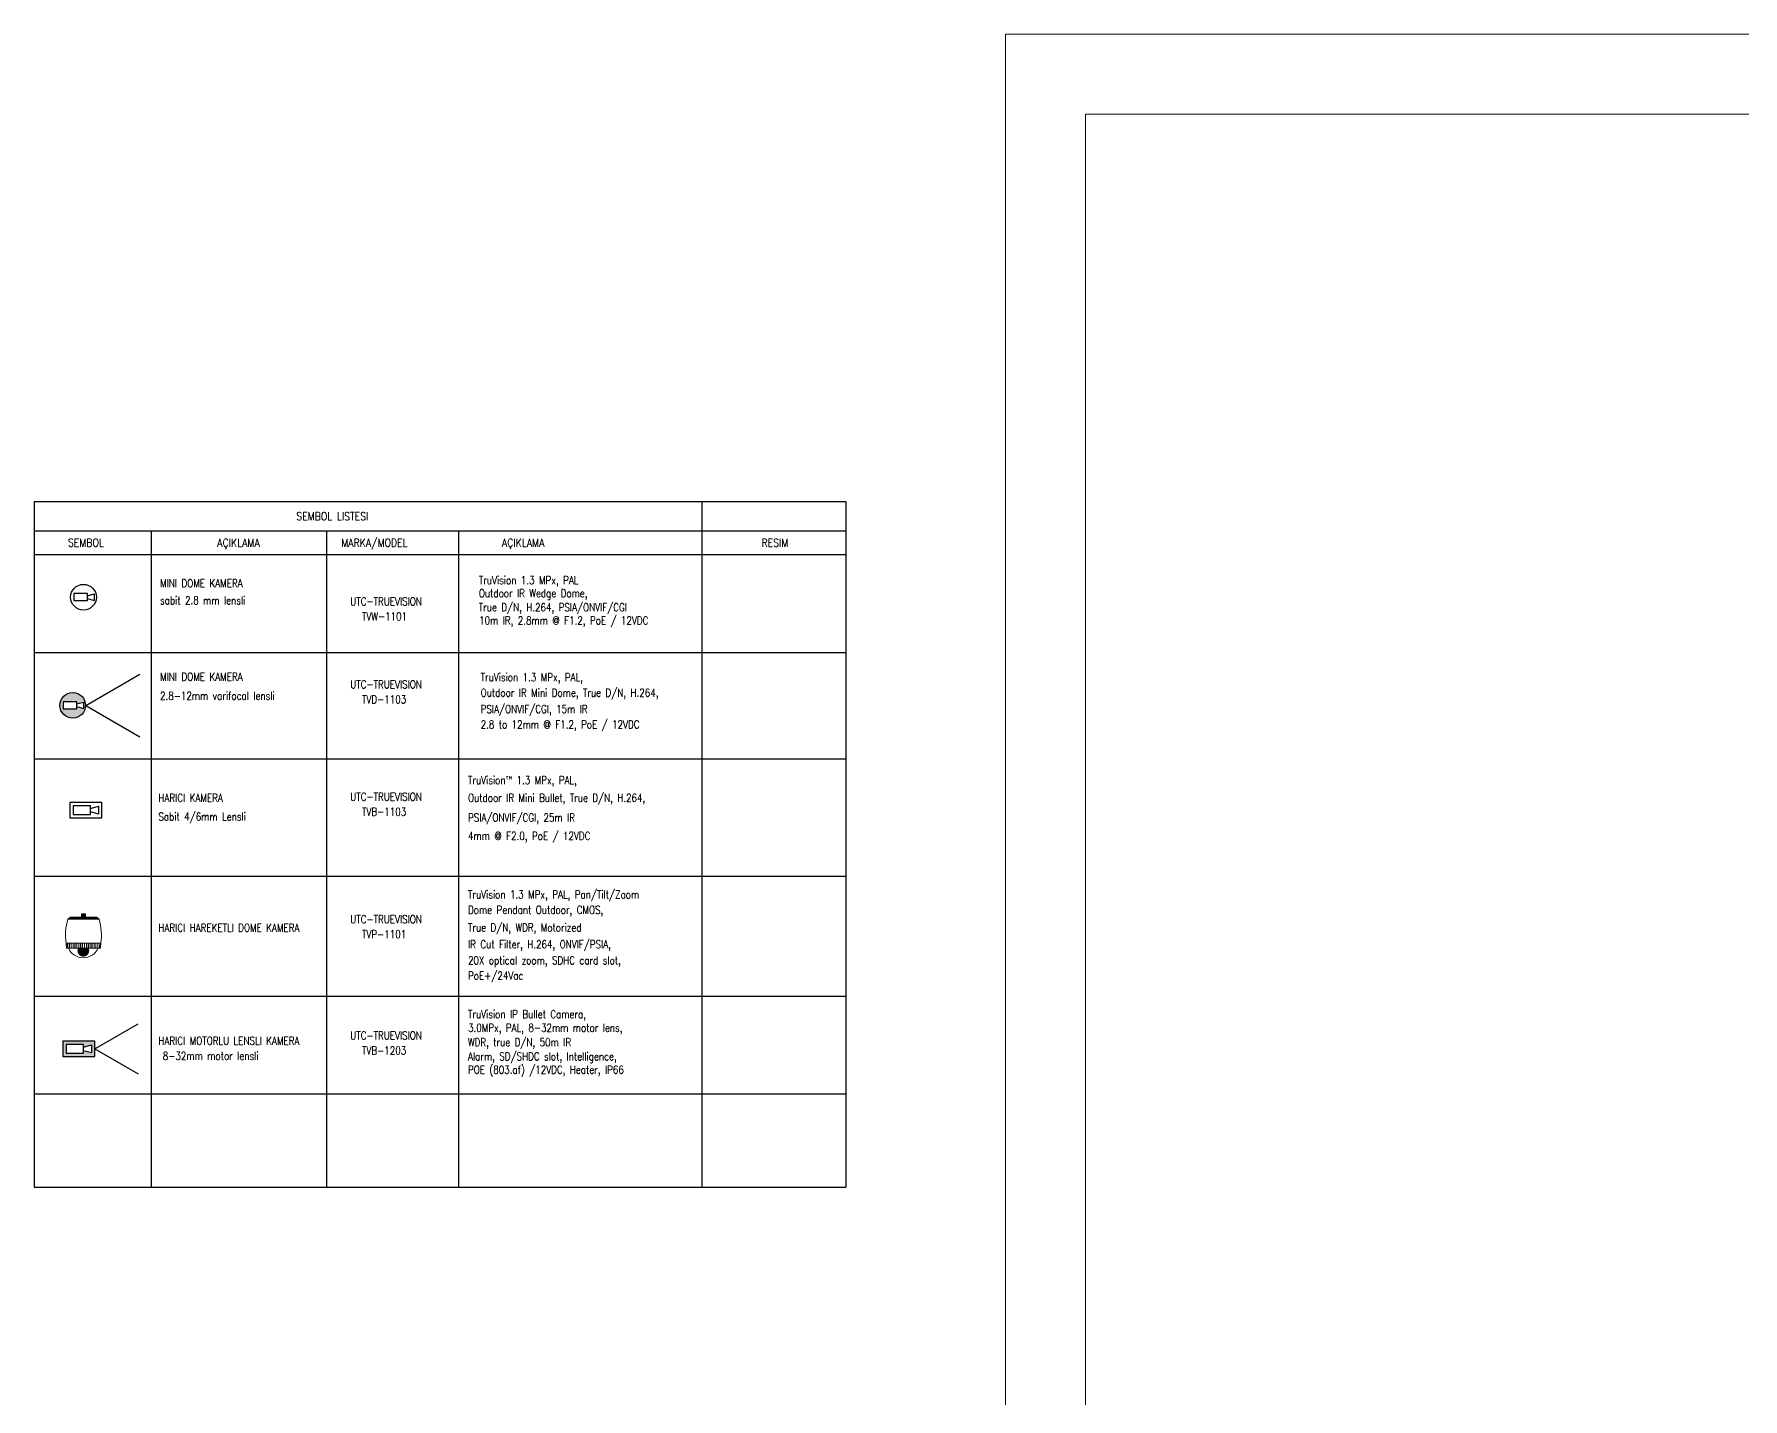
# Model space of a CAD drawing. Header units: metres. Extents: x -13933 to 152404, y -7861 to 21912.
# Drawn here: x -13724 to -6892, y 7146 to 12601 of the extents above; entities that cross this region are included whole.
import ezdxf
from ezdxf.enums import TextEntityAlignment as Align

# ---------------------------------------------------------------- set-up
doc = ezdxf.new("R2010")
doc.units = ezdxf.units.M
doc.header["$LTSCALE"] = 100
doc.header["$MEASUREMENT"] = 0
for name, color, linetype, lineweight in [('40A', 9, 'Continuous', 9), ('E-DAHİLİ DOME KAMERA', 7, 'Continuous', 30), ('E-DAHİLİ KAMERA', 7, 'Continuous', 30), ('E-DAHİLİ SPEED DOME', 7, 'Continuous', 30), ('E-HARİCİ KAMERA', 7, 'Continuous', 30), ('E-YAZI', 7, 'Continuous', 30)]:
    doc.layers.add(name, color=color, linetype=linetype, lineweight=lineweight)
doc.styles.add('E-YAZI', font='txttw.shx')

# ---------------------------------------------------------------- blocks, each defined once
blk = doc.blocks.new('100_HARİCİ KAMERA')
at = {"layer": 'E-HARİCİ KAMERA', "color": 4}
for points in [[(0, -1.9), (7.95, -1.9), (7.95, 1.9), (0, 1.9)], [(5.11, -1.1), (5.11, 1.1), (0.8, 1.1), (0.8, -1.1)]]:
    blk.add_lwpolyline(points, close=True, dxfattribs=at)
blk.add_lwpolyline([(5.11, 0.44), (7.15, 1.02), (7.15, -1.02), (5.11, -0.44)], dxfattribs=at)
blk = doc.blocks.new('100_DAHİLİ DOME KAMERA')
at = {"layer": 'E-DAHİLİ DOME KAMERA', "color": 4}
for p, q in [((-1.94, 0.71), (-1.94, -0.69)), ((0.82, 0.71), (-1.94, 0.71)), ((0.82, -0.69), (0.82, 0.71)), ((0.82, 0.29), (2.13, 0.67)), ((2.13, 0.67), (2.13, -0.64)), ((-1.94, -0.69), (0.82, -0.69)), ((0.82, -0.27), (2.13, -0.64))]:
    blk.add_line(p, q, dxfattribs=at)
at = {"layer": 'E-DAHİLİ DOME KAMERA', "color": 4, "linetype": 'Continuous'}
blk.add_circle((0, 0), 2.57, dxfattribs=at)
blk = doc.blocks.new('E-DAHİLİ SPEED DOME KAMERA (HAREKETLİ)')
at = {"layer": 'E-DAHİLİ SPEED DOME', "lineweight": 15}
blk.add_hatch(color=5, dxfattribs=at).paths.add_polyline_path([(0.77, -4.93, 0.114875), (0.69, -4.58), (-0.72, -4.58, 0.114346), (-0.8, -4.93, 1)])
at = {"layer": 'E-DAHİLİ SPEED DOME', "color": 5, "lineweight": 15}
for p, q in [((-0.26, 0), (-0.26, -0.46)), ((0, 0), (-0.26, 0)), ((0, 0), (0.26, 0)), ((-2.08, -0.71), (2.08, -0.71)), ((-2, -0.64), (2, -0.64)), ((-1.86, -0.54), (-1.74, -0.54)), ((-1.77, -0.46), (1.77, -0.46)), ((-1.74, -0.54), (1.74, -0.54)), ((0, -0.08), (-0.26, -0.08)), ((0, -0.17), (-0.26, -0.17)), ((0, -0.25), (-0.26, -0.25)), ((0, -0.33), (-0.26, -0.33)), ((0, -0.42), (-0.26, -0.42)), ((0, -0.08), (0.26, -0.08)), ((0, -0.17), (0.26, -0.17)), ((0, -0.25), (0.26, -0.25)), ((0, -0.33), (0.26, -0.33)), ((0, -0.42), (0.26, -0.42)), ((0.26, 0), (0.26, -0.46)), ((1.86, -0.54), (1.74, -0.54)), ((-2.32, -3.91), (2.32, -3.92)), ((-2.12, -4.29), (-2.12, -3.91)), ((-2.12, -4.58), (-2.12, -3.91)), ((-2.09, -4.29), (-2.09, -3.91)), ((-2.09, -4.58), (-2.09, -3.91)), ((-1.84, -4.29), (-1.84, -3.91)), ((-1.84, -4.58), (-1.84, -3.91)), ((-1.81, -4.29), (-1.81, -3.91)), ((-1.81, -4.58), (-1.81, -3.91)), ((-1.56, -4.29), (-1.56, -3.91)), ((-1.56, -4.58), (-1.56, -3.91)), ((-1.53, -4.29), (-1.53, -3.91)), ((-1.53, -4.58), (-1.53, -3.91)), ((-1.28, -4.29), (-1.28, -3.91)), ((-1.28, -4.58), (-1.28, -3.91)), ((-1.25, -4.29), (-1.25, -3.91)), ((-1.25, -4.58), (-1.25, -3.91)), ((-1.01, -4.29), (-1.01, -3.91)), ((-1.01, -4.58), (-1.01, -3.91)), ((-0.98, -4.29), (-0.98, -3.91)), ((-0.98, -4.58), (-0.98, -3.91)), ((-0.72, -4.29), (-0.72, -3.91)), ((-0.72, -4.58), (-0.72, -3.91)), ((-0.69, -4.29), (-0.69, -3.91)), ((-0.69, -4.58), (-0.69, -3.91)), ((-0.44, -4.29), (-0.44, -3.91)), ((-0.44, -4.58), (-0.44, -3.91)), ((-0.41, -4.29), (-0.41, -3.91)), ((-0.41, -4.58), (-0.41, -3.91)), ((-0.16, -4.29), (-0.16, -3.91)), ((-0.16, -4.58), (-0.16, -3.91)), ((-0.13, -4.29), (-0.13, -3.91)), ((-0.13, -4.58), (-0.13, -3.91)), ((0.13, -4.29), (0.13, -3.92)), ((0.13, -4.58), (0.13, -3.91)), ((0.15, -4.29), (0.16, -3.92)), ((0.15, -4.58), (0.16, -3.91)), ((0.41, -4.29), (0.41, -3.92)), ((0.41, -4.58), (0.41, -3.91)), ((0.43, -4.29), (0.44, -3.92)), ((0.43, -4.58), (0.44, -3.91)), ((0.69, -4.58), (0.69, -3.91)), ((0.69, -4.29), (0.69, -3.92)), ((0.71, -4.58), (0.72, -3.91)), ((0.71, -4.29), (0.72, -3.92)), ((0.98, -4.58), (0.98, -3.91)), ((0.98, -4.29), (0.98, -3.92)), ((1.01, -4.58), (1.01, -3.91)), ((1.01, -4.29), (1.01, -3.92)), ((1.25, -4.58), (1.25, -3.91)), ((1.25, -4.29), (1.25, -3.92)), ((1.27, -4.58), (1.27, -3.91)), ((1.27, -4.29), (1.27, -3.92)), ((1.53, -4.58), (1.53, -3.91)), ((1.53, -4.29), (1.53, -3.92)), ((1.55, -4.58), (1.55, -3.91)), ((1.55, -4.29), (1.55, -3.92)), ((1.81, -4.58), (1.81, -3.91)), ((1.81, -4.29), (1.81, -3.92)), ((1.83, -4.58), (1.83, -3.91)), ((1.83, -4.29), (1.83, -3.92)), ((2.09, -4.58), (2.09, -3.91)), ((2.09, -4.3), (2.09, -3.92)), ((2.11, -4.58), (2.11, -3.91)), ((2.11, -4.3), (2.11, -3.92)), ((-2.25, -4.58), (2.25, -4.58))]:
    blk.add_line(p, q, dxfattribs=at)
for centre, radius, start, end in [((4.75, -2.84), 7.15, 162.6726, 188.6391), ((-1.95, -0.78), 0.148, 112.0065, 152.1591), ((-1.72, -0.98), 0.435, 92.3606, 129.6118), ((-1.08, -1.28), 1.07, 130.1476, 136.6157), ((1.72, -0.98), 0.435, 50.3313, 87.5824), ((1.08, -1.28), 1.07, 43.3274, 49.7954), ((1.95, -0.78), 0.148, 27.7839, 67.9366), ((-4.75, -2.83), 7.15, 351.304, 17.2704), ((10.56, -2.93), 12.92, 184.3349, 187.3377), ((10.6, -2.93), 12.92, 184.354, 187.3375), ((-10.61, -2.92), 12.92, 352.6245, 355.6081), ((-10.56, -2.92), 12.92, 352.6245, 355.6081), ((-0.02, -3.65), 2.2, 205.1602, 334.9025)]:
    blk.add_arc(centre, radius, start, end, dxfattribs=at)
blk = doc.blocks.new('E-VARIFOCAL DOME KAMERA')
at = {"layer": 'E-DAHİLİ KAMERA'}
h = blk.add_hatch(color=6, dxfattribs=at)
h.dxf.hatch_style = 1
h.paths.add_polyline_path([(0, 0, 1), (25.7, 0, 1)])
h.paths.add_polyline_path([(16.9, 3.6), (16.9, 1.5), (23.5, 3.3), (23.5, -3.2), (16.9, -1.3), (16.9, -3.4), (3.1, -3.4), (3.1, 3.6)], flags=16)
at = {"layer": 'E-DAHİLİ KAMERA', "color": 6}
for p, q in [((25.7, 0), (79.9, 31.3)), ((3.1, 3.6), (3.1, -3.4)), ((16.9, 3.6), (3.1, 3.6)), ((16.9, -3.4), (16.9, 3.6)), ((16.9, 1.5), (23.5, 3.3)), ((23.5, 3.3), (23.5, -3.2)), ((25.7, 0), (79.9, -31.3)), ((3.1, -3.4), (16.9, -3.4)), ((16.9, -1.3), (23.5, -3.2))]:
    blk.add_line(p, q, dxfattribs=at)
blk.add_circle((12.8, 0), 12.8, dxfattribs=at)
blk = doc.blocks.new('E-HARICI KAMERA-MOTORLU LENSLI')
at = {"layer": 'E-DAHİLİ KAMERA'}
h = blk.add_hatch(color=3, dxfattribs=at)
h.dxf.hatch_style = 1
h.paths.add_polyline_path([(0, 7.6), (0, -7.6), (31.8, -7.6), (31.8, 7.6)])
h.paths.add_polyline_path([(28.6, 4.1), (28.6, -4.1), (20.4, -1.8), (20.4, -4.4), (3.2, -4.4), (3.2, 4.4), (20.4, 4.4), (20.4, 1.8)], flags=16)
at = {"layer": 'E-DAHİLİ KAMERA', "color": 3}
for q in [(75.2, 25.1), (75.2, -25.1)]:
    blk.add_line((31.8, 0), q, dxfattribs=at)
for points in [[(0, -7.6), (31.8, -7.6), (31.8, 7.6), (0, 7.6)], [(20.4, -4.4), (20.4, 4.4), (3.2, 4.4), (3.2, -4.4)]]:
    blk.add_lwpolyline(points, close=True, dxfattribs=at)
blk.add_lwpolyline([(20.4, 1.8), (28.6, 4.1), (28.6, -4.1), (20.4, -1.8)], dxfattribs=at)

msp = doc.modelspace()

# ---------------------------------------------------------------- linework, layer by layer
at = {"layer": '40A'}
for points in [[(18159.3, -4218.6), (-9840.7, -4218.6), (-9840.7, 12601.4), (18159.3, 12601.4)], [(-9520.7, 12281.4), (15999.5, 12281.4), (15999.5, -3898.6), (-9520.7, -3898.6)]]:
    msp.add_lwpolyline(points, close=True, dxfattribs=at)
at = {"layer": 'E-YAZI', "color": 4}
for p, q in [((-13723.9, 10733.3), (-13723.9, 7992)), ((-13723.9, 10733.3), (-10478.9, 10733.3)), ((-13723.9, 10615.5), (-10478.9, 10615.5)), ((-13723.9, 10521.7), (-10478.9, 10521.7)), ((-13723.9, 7992), (-10478.9, 7992))]:
    msp.add_line(p, q, dxfattribs=at)
at = {"layer": 'E-YAZI', "color": 7, "linetype": 'Continuous'}
for p, q in [((-11053.8, 10733.3), (-11053.8, 7992)), ((-10478.9, 10733.3), (-10478.9, 7992)), ((-12555.6, 10615.5), (-12555.6, 7992)), ((-12027.1, 10615.5), (-12027.1, 7992)), ((-13723.9, 10521.7), (-10478.9, 10521.7)), ((-13723.9, 10129.5), (-10478.9, 10129.5)), ((-13723.9, 9705.3), (-10478.9, 9705.3)), ((-13723.9, 9235.8), (-10478.9, 9235.8)), ((-13723.9, 8755.4), (-10478.9, 8755.4)), ((-13723.9, 8366.1), (-10478.9, 8366.1)), ((-13723.9, 7992), (-10478.9, 7992))]:
    msp.add_line(p, q, dxfattribs=at)
at = {"layer": 'E-YAZI', "color": 7}
msp.add_line((-13255.5, 10615.5), (-13255.5, 7992), dxfattribs=at)

# ---------------------------------------------------------------- block references
at = {"layer": 'E-DAHİLİ DOME KAMERA', "xscale": 20, "yscale": 20, "zscale": 20}
msp.add_blockref('100_DAHİLİ DOME KAMERA', (-13526.7, 10350.8), dxfattribs=at)
at = {"layer": 'E-DAHİLİ KAMERA', "color": 2, "xscale": 4, "yscale": 4, "zscale": 4}
for name, p in [('E-VARIFOCAL DOME KAMERA', (-13620.8, 9918.5)), ('E-HARICI KAMERA-MOTORLU LENSLI', (-13608.9, 8545.3))]:
    msp.add_blockref(name, p, dxfattribs=at)
at = {"layer": 'E-DAHİLİ SPEED DOME', "xscale": 30, "yscale": 30, "zscale": 30}
msp.add_blockref('E-DAHİLİ SPEED DOME KAMERA (HAREKETLİ)', (-13526.9, 9085.3), dxfattribs=at)
at = {"layer": 'E-HARİCİ KAMERA', "xscale": 16.00000000000001, "yscale": 16.00000000000001, "zscale": 16.00000000000001}
msp.add_blockref('100_HARİCİ KAMERA', (-13580.7, 9499.6), dxfattribs=at)

# ---------------------------------------------------------------- texts
at = {"layer": 'E-YAZI', "color": 4, "style": 'E-YAZI', "width": 0.85}
for s, p in [('SEMBOL LISTESI', (-12531.6, 10674.4)), ('MARKA/MODEL', (-12363.3, 10568.7)), ('SEMBOL', (-13517, 10568.7)), ('AÇIKLAMA', (-12906.9, 10568.7)), ('AÇIKLAMA', (-11768.8, 10568.7)), ('RESIM', (-10762.1, 10568.7))]:
    msp.add_text(s, height=32, dxfattribs=at).set_placement(p, align=Align.MIDDLE_CENTER)
at = {"layer": 'E-YAZI', "color": 3, "style": 'E-YAZI', "width": 0.8}
for s, p in [('MINI DOME KAMERA', (-13220.6, 10390.4)), ('TruVision 1.3 MPx, PAL', (-11945.9, 10403)), ('sabit 2.8 mm lensli', (-13220.6, 10322.3)), ('UTC-TRUEVISION', (-12460, 10318.1)), ('True D/N, H.264, PSIA/ONVIF/CGI', (-11946.2, 10294.4)), ('Outdoor IR Wedge Dome,', (-11945.9, 10350.5)), ('TVW-1101', (-12412.9, 10258)), ('10m IR, 2.8mm @ F1.2, PoE / 12VDC', (-11945, 10241.9)), ('MINI DOME KAMERA', (-13220.6, 10016.9)), ('TruVision 1.3 MPx, PAL,', (-11938.8, 10014.8)), ('2.8-12mm varifocal lensli', (-13220.6, 9940.8)), ('UTC-TRUEVISION', (-12460, 9986.5)), ('Outdoor IR Mini Dome, True D/N, H.264, ', (-11938.8, 9953.1)), ('TVD-1103', (-12412.9, 9926.4)), ('PSIA/ONVIF/CGI, 15m IR', (-11938.8, 9887.8)), ('2.8 to 12mm @ F1.2, PoE / 12VDC', (-11938.8, 9826.1)), ('TruVision™ 1.3 MPx, PAL,', (-11989.3, 9603.9)), ('HARICI KAMERA', (-13227.3, 9532.6)), ('UTC-TRUEVISION', (-12460, 9537.3)), ('Outdoor IR Mini Bullet, True D/N, H.264, ', (-11989.3, 9532.9)), ('TVB-1103', (-12412.9, 9477.2)), ('Sabit 4/6mm Lensli', (-13227.3, 9457.7)), ('PSIA/ONVIF/CGI, 25m IR', (-11989.3, 9453.9)), ('4mm @ F2.0, PoE / 12VDC', (-11989.3, 9380.5)), ('TruVision 1.3 MPx, PAL, Pan/Tilt/Zoom', (-11989.3, 9146.6)), ('Dome Pendant Outdoor, CMOS,', (-11989.3, 9085.1)), ('HARICI HAREKETLI DOME KAMERA', (-13227.3, 9013.7)), ('UTC-TRUEVISION', (-12460, 9047.5)), ('TVP-1101', (-12412.9, 8987.5)), ('True D/N, WDR, Motorized', (-11989.3, 9014.3)), ('IR Cut Filter, H.264, ONVIF/PSIA,', (-11989.3, 8947.4)), ('20X optical zoom, SDHC card slot,', (-11989.3, 8883.2)), ('PoE+/24Vac', (-11989.3, 8822.1)), ('TruVision IP Bullet Camera, ', (-11989.3, 8667.9)), ('UTC-TRUEVISION', (-12460, 8583)), ('3.0MPx, PAL, 8-32mm motor lens, ', (-11989.3, 8613.9)), ('HARICI MOTORLU LENSLI KAMERA', (-13227.3, 8561.9)), ('TVB-1203', (-12412.9, 8522.9)), ('WDR, true D/N, 50m IR', (-11989.3, 8555.7)), (' 8-32mm motor lensli', (-13227.3, 8501.3)), ('Alarm, SD/SHDC slot, Intelligence, ', (-11989.3, 8499.5)), ('POE (803.af) /12VDC, Heater, IP66 ', (-11989.3, 8446.1))]:
    msp.add_text(s, height=32, dxfattribs=at).set_placement(p)

doc.saveas('drawing.dxf')
